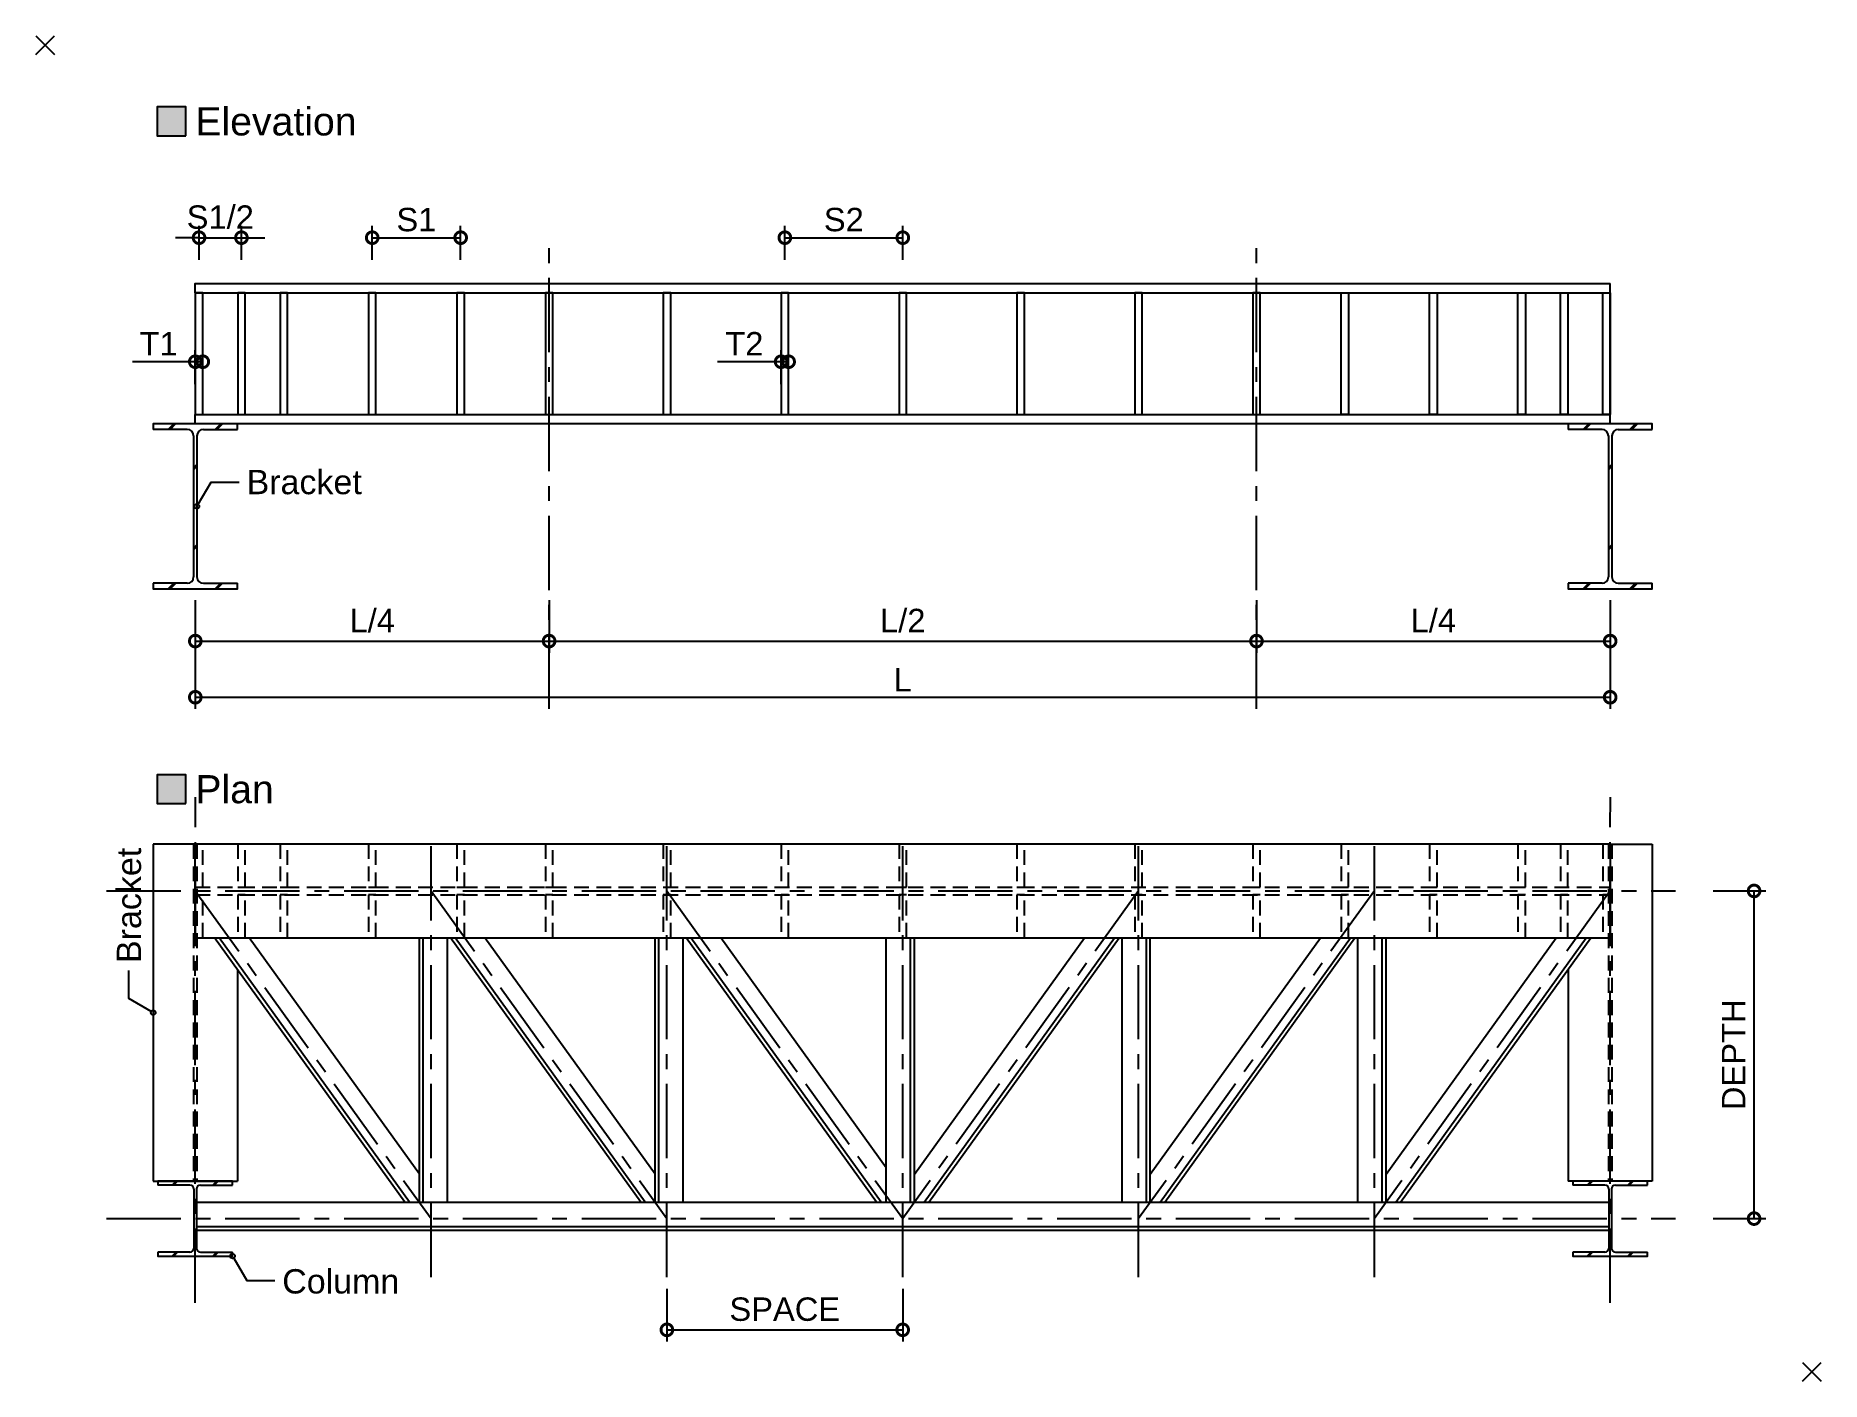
# Model space of a CAD drawing. Extents: x 65245 to 84328, y 71319 to 85692.
import ezdxf
from ezdxf.enums import TextEntityAlignment as Align

# ---------------------------------------------------------------- set-up
doc = ezdxf.new("R2010")
doc.units = 0
doc.header["$LTSCALE"] = 25
doc.header["$MEASUREMENT"] = 0
doc.header["$PDMODE"] = 3
doc.header["$PDSIZE"] = 100
doc.linetypes.add('CENTER', pattern=[50.8, 31.75, -6.35, 6.35, -6.35])
doc.linetypes.add('HIDDEN', pattern=[9.525, 6.35, -3.175])
doc.layers.get('0').update_dxf_attribs({"linetype": 'CONTINUOUS'})
for name, color, linetype in [('BackTruss', 163, 'CONTINUOUS'), ('Bracket', 135, 'CONTINUOUS'), ('Center', 1, 'CENTER'), ('Column', 61, 'CONTINUOUS'), ('Dim', 7, 'CONTINUOUS'), ('Plate', 251, 'CONTINUOUS'), ('Plate-Hidden', 251, 'HIDDEN'), ('Steel', 255, 'CONTINUOUS'), ('Text', 7, 'CONTINUOUS')]:
    doc.layers.add(name, color=color, linetype=linetype)
doc.styles.add('Arial', font='arial.ttf')

# ---------------------------------------------------------------- blocks, each defined once
blk = doc.blocks.new('*U1')
for p, q in [((0, -100), (0, -1400)), ((0, -100), (15121, -100)), ((0, -1400), (15121, -1400))]:
    blk.add_line(p, q)
for points in [[(0, -100), (0, 0), (15121, 0)], [(15121, -1500), (0, -1500), (0, -1400)]]:
    blk.add_lwpolyline(points)
blk = doc.blocks.new('*U7')
blk.add_lwpolyline([(-650, 0), (650, 0), (650, 80), (-650, 80)], close=True)
blk = doc.blocks.new('*U6')
at = {"linetype": 'HIDDEN'}
for p, q in [((-40, 0), (-40, -15121)), ((40, 0), (40, -15121))]:
    blk.add_line(p, q, dxfattribs=at)
for points in [[(-500, 0), (-500, -15121)], [(500, -15121), (500, 0)]]:
    blk.add_lwpolyline(points)
blk = doc.blocks.new('*U8')
blk.add_lwpolyline([(-230, 0), (230, 0), (230, 80), (-230, 80)], close=True)
blk = doc.blocks.new('_DotSmall')
at = {"color": 0, "linetype": 'ByBlock', "const_width": 0.5}
blk.add_lwpolyline([(-0.0625, 0, 1), (0.0625, 0, 1)], format="xyb", close=True, dxfattribs=at)
blk = doc.blocks.new('*U10')
at = {"color": 1}
for p, q in [((-122.6, 179), (-101.6, 200)), ((-115.9, 179), (-94.9, 200)), ((95, 179), (116, 200)), ((101.8, 179), (122.8, 200)), ((-6.5, 89.1), (6.5, 102.1)), ((-6.5, 82.7), (6.5, 95.7)), ((-6.5, -95.9), (6.5, -82.9)), ((-6.5, -102.1), (6.5, -89.1)), ((-122.4, -200), (-101.4, -179)), ((-115.6, -200), (-94.6, -179)), ((95, -200), (116, -179)), ((101.8, -200), (122.8, -179))]:
    blk.add_line(p, q, dxfattribs=at)
for p, q in [((-28.5, 179), (-200, 179)), ((-6.5, 157), (-6.5, -157)), ((6.5, 157), (6.5, -157)), ((28.5, 179), (200, 179)), ((-28.5, -179), (-200, -179)), ((28.5, -179), (200, -179))]:
    blk.add_line(p, q)
for points in [[(200, 179), (200, 200), (-200, 200), (-200, 179)], [(-200, -179), (-200, -200), (200, -200), (200, -179)]]:
    blk.add_lwpolyline(points)
for centre, start, end in [((-28.5, 157), 0, 90), ((28.5, 157), 90, 180), ((-28.5, -157), 270, 0), ((28.5, -157), 180, 270)]:
    blk.add_arc(centre, 22, start, end)
blk = doc.blocks.new('*U13')
blk.add_lwpolyline([(12, 22), (150, 260), (450, 260)])
blk.add_circle((0, 0), 25)
at = {"style": 'Arial'}
blk.add_attdef('NOTE', text='', height=260, dxfattribs=at).set_placement((530, 260), align=Align.MIDDLE_LEFT)
blk = doc.blocks.new('*U12')
blk.add_lwpolyline([(12, -22), (150, -260), (450, -260)])
blk.add_circle((0, 0), 25)
at = {"style": 'Arial'}
blk.add_attdef('NOTE', text='', height=260, dxfattribs=at).set_placement((530, -207), align=Align.MIDDLE_LEFT)

msp = doc.modelspace()

# ---------------------------------------------------------------- linework, layer by layer
at = {"color": 1}
for p, q in [((66662, 81487), (66722, 81547)), ((66681, 81487), (66741, 81547)), ((67163, 81487), (67223, 81547)), ((67182, 81487), (67242, 81547)), ((81783, 81487), (81843, 81547)), ((81802, 81487), (81862, 81547)), ((82283, 81487), (82343, 81547)), ((82303, 81487), (82363, 81547)), ((66933, 81075), (66969, 81111)), ((82054, 81075), (82090, 81111)), ((66933, 81057), (66969, 81093)), ((82054, 81057), (82090, 81093)), ((66933, 80219), (66969, 80255)), ((66933, 80202), (66969, 80238)), ((82054, 80219), (82090, 80255)), ((82054, 80202), (82090, 80238)), ((66662, 79783), (66722, 79843)), ((66682, 79783), (66742, 79843)), ((67163, 79783), (67223, 79843)), ((67182, 79783), (67242, 79843)), ((81783, 79783), (81843, 79843)), ((81803, 79783), (81863, 79843)), ((82283, 79783), (82343, 79843)), ((82303, 79783), (82363, 79843))]:
    msp.add_line(p, q, dxfattribs=at)
for points in [[(66851, 84622), (66851, 84931), (66543, 84931), (66543, 84622)], [(66851, 77490), (66851, 77799), (66543, 77799), (66543, 77490)]]:
    msp.add_lwpolyline(points, close=True)
for p in [(65345, 85592), (84228, 71419)]:
    msp.add_point(p)
for points in [[(66543, 84622), (66543, 84931), (66851, 84622), (66851, 84931)], [(66543, 77490), (66543, 77799), (66851, 77490), (66851, 77799)]]:
    msp.add_solid(points)
at = {"layer": 'BackTruss'}
for p, q in [((69191, 73232), (67157, 76057)), ((69240, 73232), (67207, 76057)), ((69346, 73530), (67527, 76057)), ((69346, 73232), (69346, 76057)), ((69386, 73232), (69386, 76057)), ((69646, 73232), (69646, 76057)), ((71711, 73232), (69678, 76057)), ((71760, 73232), (69727, 76057)), ((71866, 73530), (70047, 76057)), ((71866, 73232), (71866, 76057)), ((71906, 73232), (71906, 76057)), ((72166, 73232), (72166, 76057)), ((74231, 73232), (72198, 76057)), ((74281, 73232), (72247, 76057)), ((74336, 73599), (72568, 76057)), ((74336, 73232), (74336, 76057)), ((74596, 73232), (74596, 76057)), ((74636, 73232), (74636, 76057)), ((74636, 73530), (76455, 76057)), ((74742, 73232), (76775, 76057)), ((74791, 73232), (76825, 76057)), ((76857, 73232), (76857, 76057)), ((77117, 73232), (77117, 76057)), ((77157, 73232), (77157, 76057)), ((77157, 73530), (78975, 76057)), ((77262, 73232), (79296, 76057)), ((77312, 73232), (79345, 76057)), ((79377, 73232), (79377, 76057)), ((79637, 73232), (79637, 76057)), ((79677, 73232), (79677, 76057)), ((79677, 73530), (81496, 76057)), ((79783, 73232), (81816, 76057)), ((79832, 73232), (81865, 76057)), ((66963, 73232), (82059, 73232)), ((66963, 72972), (82059, 72972)), ((66963, 72932), (82059, 72932))]:
    msp.add_line(p, q, dxfattribs=at)
at = {"layer": 'Bracket'}
for p, q in [((66864, 81487), (66501, 81487)), ((67038, 81487), (67401, 81487)), ((81985, 81487), (81622, 81487)), ((82159, 81487), (82522, 81487)), ((66933, 81418), (66933, 79912)), ((66969, 81418), (66969, 79912)), ((82054, 81418), (82054, 79912)), ((82090, 81418), (82090, 79912)), ((66864, 79843), (66501, 79843)), ((67038, 79843), (67401, 79843)), ((81985, 79843), (81622, 79843)), ((82159, 79843), (82522, 79843)), ((66501, 77057), (66501, 73457)), ((66953, 77057), (66501, 77057)), ((82071, 77057), (82522, 77057)), ((82522, 77057), (82522, 73457)), ((67401, 75718), (67401, 73457)), ((81622, 75719), (81622, 73457)), ((66501, 73457), (67401, 73457)), ((82522, 73457), (81622, 73457))]:
    msp.add_line(p, q, dxfattribs=at)
at = {"layer": 'Bracket', "linetype": 'HIDDEN'}
for p, q in [((66933, 77057), (66933, 73457)), ((66969, 77057), (66969, 73457)), ((82054, 77057), (82054, 73457)), ((82090, 77057), (82090, 73457))]:
    msp.add_line(p, q, dxfattribs=at)
at = {"layer": 'Bracket'}
for points in [[(67401, 81487), (67401, 81547), (66501, 81547), (66501, 81487)], [(82522, 81487), (82522, 81547), (81622, 81547), (81622, 81487)], [(66501, 79843), (66501, 79783), (67401, 79783), (67401, 79843)], [(81622, 79843), (81622, 79783), (82522, 79783), (82522, 79843)]]:
    msp.add_lwpolyline(points, dxfattribs=at)
for centre, start, end in [((66864, 81418), 0, 90), ((67038, 81418), 90, 180), ((81985, 81418), 0, 90), ((82159, 81418), 90, 180), ((66864, 79912), 270, 0), ((67038, 79912), 180, 270), ((81985, 79912), 270, 0), ((82159, 79912), 180, 270)]:
    msp.add_arc(centre, 69, start, end, dxfattribs=at)
at = {"layer": 'Center'}
for p, q in [((70732, 78501), (70732, 83547)), ((78292, 78501), (78292, 83547)), ((66950, 72157), (66952, 77557)), ((82072, 72157), (82074, 77557)), ((69471, 72432), (69471, 77057)), ((71991, 72432), (71991, 77057)), ((74511, 72432), (74511, 77057)), ((77032, 72432), (77032, 77057)), ((79552, 72432), (79552, 77057)), ((66001, 76557), (82772, 76557)), ((66951, 76557), (69471, 73057)), ((69471, 76557), (71991, 73057)), ((71991, 76557), (74512, 73057)), ((77032, 76557), (74511, 73057)), ((79552, 76557), (77032, 73057)), ((82071, 76557), (79552, 73057)), ((66001, 73057), (82772, 73057))]:
    msp.add_line(p, q, dxfattribs=at)
at = {"layer": 'Dim'}
for p, q in [((66991, 83297), (66991, 83660)), ((67444, 83297), (67444, 83660)), ((68842, 83297), (68842, 83660)), ((69787, 83297), (69787, 83660)), ((73252, 83297), (73252, 83660)), ((74512, 83297), (74512, 83660)), ((66991, 83535), (66741, 83535)), ((66991, 83535), (67444, 83535)), ((67444, 83535), (67694, 83535)), ((68842, 83535), (69787, 83535)), ((73252, 83535), (74512, 83535)), ((66951, 81972), (66951, 82335)), ((67031, 81972), (67031, 82335)), ((73212, 81972), (73212, 82335)), ((73292, 81972), (73292, 82335)), ((67031, 82210), (66279, 82210)), ((73292, 82210), (72532, 82210)), ((66951, 79663), (66951, 79101)), ((66951, 79663), (66951, 78501)), ((70732, 79663), (70732, 79101)), ((70732, 79663), (70732, 79101)), ((78292, 79663), (78292, 79101)), ((78292, 79663), (78292, 79101)), ((82072, 79663), (82072, 79101)), ((82072, 79663), (82072, 78501)), ((66951, 79226), (70732, 79226)), ((70732, 79226), (78292, 79226)), ((78292, 79226), (82072, 79226)), ((66951, 78626), (82072, 78626)), ((83172, 76557), (83735, 76557)), ((83172, 76557), (83735, 76557)), ((83610, 73057), (83610, 76557)), ((83172, 73057), (83735, 73057)), ((83172, 73057), (83735, 73057)), ((71991, 72307), (71991, 71744)), ((71991, 72307), (71991, 71744)), ((74511, 72307), (74511, 71744)), ((74511, 72307), (74511, 71744)), ((71991, 71869), (74511, 71869))]:
    msp.add_line(p, q, dxfattribs=at)
at = {"layer": 'Plate-Hidden'}
for p, q in [((67031, 76597), (67031, 77057)), ((81992, 77057), (81992, 76597)), ((66951, 76597), (67031, 76597)), ((81992, 76597), (82072, 76597)), ((67031, 76057), (67031, 76517)), ((82072, 76517), (81992, 76517)), ((81992, 76517), (81992, 76057))]:
    msp.add_line(p, q, dxfattribs=at)
at = {"layer": 'Steel'}
for p, q in [((82072, 81547), (82072, 83047)), ((66951, 76057), (66951, 77057)), ((82072, 77057), (82072, 76057))]:
    msp.add_line(p, q, dxfattribs=at)

# ---------------------------------------------------------------- block references
msp.add_blockref('*U13', (66969, 80665)).add_auto_attribs({'NOTE': 'Bracket'})
at = {"rotation": 90}
msp.add_blockref('*U13', (66501, 75257), dxfattribs=at).add_auto_attribs({'NOTE': 'Bracket'})
ref = msp.add_blockref('*U12', (67350, 72657))
ref.add_attrib('NOTE', 'Column', dxfattribs={"height": 260, "style": 'Arial'}).set_placement((67880, 72387), align=Align.MIDDLE_LEFT)
at = {"layer": 'Column', "xscale": 2, "yscale": 2, "zscale": 2}
for p in [(66950, 73057), (82072, 73057)]:
    msp.add_blockref('*U10', p, dxfattribs=at)
at = {"layer": 'Dim', "xscale": 250, "yscale": 250, "zscale": 250}
for p in [(66991, 83535), (69787, 83535), (74512, 83535), (67031, 82210), (73292, 82210), (70732, 79226), (78292, 79226), (82072, 79226), (82072, 78626), (71991, 71869), (74511, 71869)]:
    msp.add_blockref('_DotSmall', p, dxfattribs=at)
for p, rotation in [((67444, 83535), 180), ((68842, 83535), 180), ((73252, 83535), 180), ((66951, 82210), 180), ((73212, 82210), 180), ((66951, 79226), 180), ((70732, 79226), 180), ((78292, 79226), 180), ((66951, 78626), 180), ((83610, 76557), 270), ((83610, 76557), 90), ((83610, 73057), 90), ((83610, 73057), 270), ((71991, 71869), 180), ((74511, 71869), 180)]:
    msp.add_blockref('_DotSmall', p, dxfattribs=dict(at, rotation=rotation))
at = {"layer": 'Plate', "rotation": 90}
for p in [(67031, 82297), (67484, 82297), (67937, 82297), (68882, 82297), (69827, 82297), (70772, 82297), (72032, 82297), (73292, 82297), (74552, 82297), (75812, 82297), (77072, 82297), (78332, 82297)]:
    msp.add_blockref('*U7', p, dxfattribs=at)
at = {"layer": 'Plate', "xscale": -1, "rotation": 270}
for p in [(79197, 82297), (80142, 82297), (81087, 82297), (81540, 82297), (81992, 82297)]:
    msp.add_blockref('*U7', p, dxfattribs=at)
at = {"layer": 'Plate-Hidden', "rotation": 90}
for p in [(67484, 76827), (67937, 76827), (68882, 76827), (69827, 76827), (70772, 76827), (72032, 76827), (73292, 76827), (74552, 76827), (75812, 76827), (77072, 76827), (78332, 76827), (79277, 76827), (80222, 76827), (81167, 76827), (81620, 76827), (67484, 76287), (67937, 76287), (68882, 76287), (69827, 76287), (70772, 76287), (72032, 76287), (73292, 76287), (74552, 76287), (75812, 76287), (77072, 76287), (78332, 76287), (79277, 76287), (80222, 76287), (81167, 76287), (81620, 76287)]:
    msp.add_blockref('*U8', p, dxfattribs=at)
at = {"layer": 'Steel'}
msp.add_blockref('*U1', (66951, 83047), dxfattribs=at)
at = {"layer": 'Steel', "rotation": 90}
msp.add_blockref('*U6', (66951, 76557), dxfattribs=at)

# ---------------------------------------------------------------- texts
at = {"layer": 'Dim', "char_height": 250, "attachment_point": 5, "style": 'Arial'}
for s, insert in [('\\A1;S1/2', (67218, 83753)), ('\\A1;S1', (69314, 83727)), ('\\A1;S2', (73882, 83727)), ('\\A1;T1', (66559, 82402)), ('\\A1;T2', (72819, 82402)), ('\\A1;L/4', (68842, 79444)), ('\\A1;L/2', (74512, 79444)), ('\\A1;L/4', (80182, 79444)), ('\\A1;L', (74512, 78813)), ('\\A1;SPACE', (73251, 72088))]:
    msp.add_mtext(s, dxfattribs=dict(at, insert=insert))
at = {"layer": 'Dim', "insert": (83391, 74807), "char_height": 250, "attachment_point": 5, "rotation": 90, "style": 'Arial'}
msp.add_mtext('\\A1;DEPTH', dxfattribs=at)
at = {"layer": 'Text', "style": 'Arial'}
for s, p in [('Elevation', (66951, 84777)), ('Plan', (66951, 77644))]:
    msp.add_text(s, height=300, dxfattribs=at).set_placement(p, align=Align.MIDDLE_LEFT)

doc.saveas('drawing.dxf')
